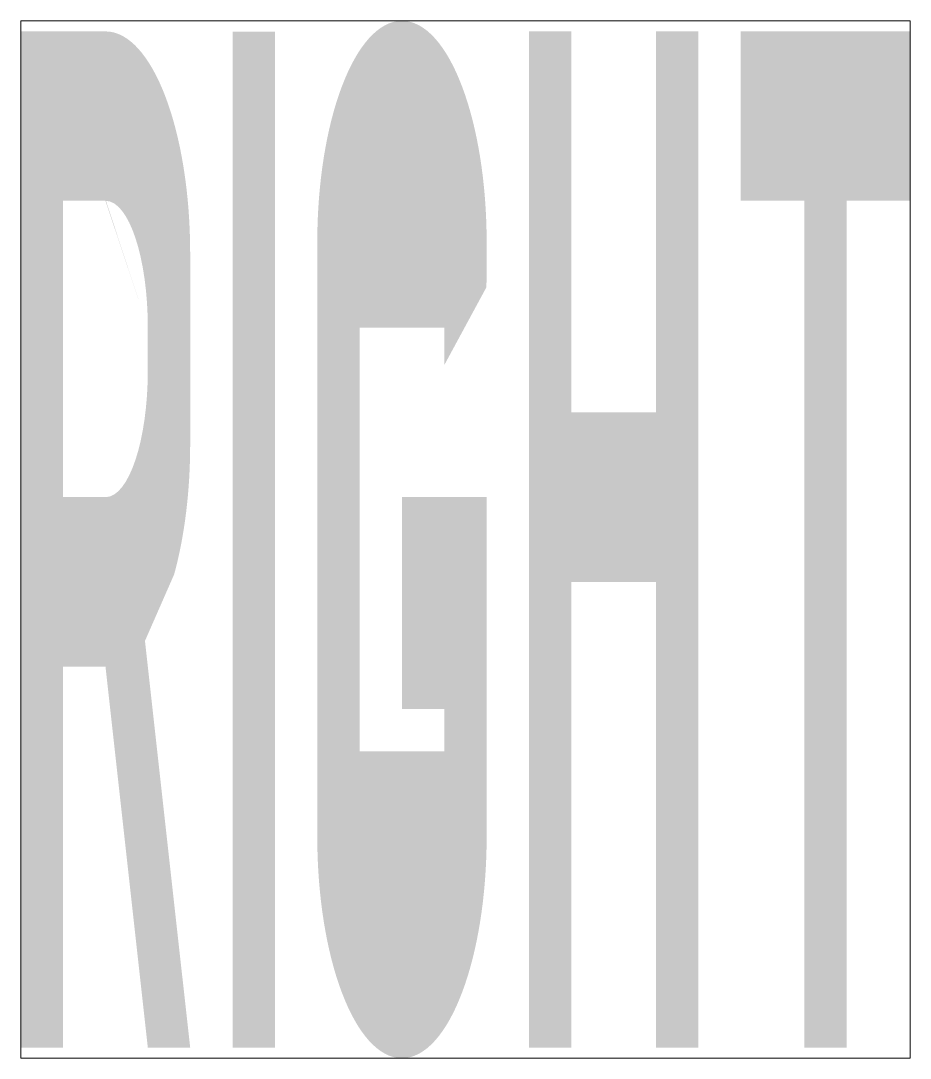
# Model space of a CAD drawing. Extents: x -3.5 to 3.5, y -4.08 to 4.08.
import ezdxf

# ---------------------------------------------------------------- set-up
doc = ezdxf.new("R2010")
doc.units = 0
doc.header["$LTSCALE"] = 0.01
doc.header["$MEASUREMENT"] = 0
doc.layers.get('0').update_dxf_attribs({"lineweight": 20})
doc.layers.get('Defpoints').update_dxf_attribs({"color": 111, "lineweight": 20})

msp = doc.modelspace()

# ---------------------------------------------------------------- hatches: boundary and pattern name
at = {"linetype": 'Continuous', "lineweight": 0}
h = msp.add_hatch(color=0, dxfattribs=at)
h.dxf.hatch_style = 1
edge = h.paths.add_edge_path()
edge.add_ellipse((-0.5, 2.3333), major_axis=(0, 1.75), ratio=0.380952, start_angle=-90, end_angle=90)
edge.add_line((-1.1667, 2.3333), (-1.1667, -2.3333))
edge.add_ellipse((-0.5, -2.3333), major_axis=(0, -1.75), ratio=0.380952, start_angle=270, end_angle=450)
edge.add_line((0.1667, -2.332), (0.1667, 0.3333))
edge.add_line((0.1667, 0.3333), (-0.5, 0.3333))
edge.add_line((-0.5, 0.3333), (-0.5, -1.3333))
edge.add_line((-0.5, -1.3333), (-0.1667, -1.3333))
edge.add_line((-0.1667, -1.3333), (-0.1667, -1.6802))
edge.add_ellipse((-0.5, -1.6667), major_axis=(0, -1), ratio=0.333333, start_angle=270, end_angle=450, ccw=False)
edge.add_line((-0.8333, -1.6667), (-0.8333, 1.6805))
edge.add_ellipse((-0.5, 1.6667), major_axis=(0, 1), ratio=0.333333, start_angle=-90, end_angle=90, ccw=False)
edge.add_line((-0.1667, 1.6667), (-0.1667, 1.3735))
edge.add_line((-0.1667, 1.3735), (0.1651, 1.9865))
edge.add_line((0.1651, 1.9865), (0.1667, 2.3329))
h = msp.add_hatch(color=0, dxfattribs=at)
h.dxf.hatch_style = 1
edge = h.paths.add_edge_path()
edge.add_ellipse((-2.8333, 0.75), major_axis=(0, -1.75), ratio=0.380952, start_angle=27.80174, end_angle=90)
edge.add_line((-2.1667, 0.75), (-2.1667, 2.25))
edge.add_ellipse((-2.8333, 2.25), major_axis=(0, 1.75), ratio=0.380952, start_angle=270, end_angle=360)
edge.add_line((-2.8333, 4), (-3.5, 4))
edge.add_line((-3.5, 4), (-3.5, -4))
edge.add_line((-3.5, -4), (-3.1667, -4))
edge.add_line((-3.1667, -4), (-3.1667, -1))
edge.add_line((-3.1667, -1), (-2.8333, -1))
edge.add_line((-2.8333, -1), (-2.5, -4))
edge.add_line((-2.5, -4), (-2.1667, -4))
edge.add_line((-2.1667, -4), (-2.5224, -0.7981))
edge = h.paths.add_edge_path(flags=16)
edge.add_line((-2.8333, 0.3333), (-3.1667, 0.3333))
edge.add_line((-3.1667, 0.3333), (-3.1667, 2.6667))
edge.add_line((-3.1667, 2.6667), (-2.8297, 2.6667))
edge.add_ellipse((-2.8333, 1.6667), major_axis=(0, 1), ratio=0.333333, start_angle=270, end_angle=360, ccw=False)
edge.add_line((-2.5, 1.6667), (-2.5, 1.3333))
edge.add_ellipse((-2.8333, 1.3333), major_axis=(0, -1), ratio=0.333333, start_angle=0, end_angle=90, ccw=False)
h = msp.add_hatch(color=0, dxfattribs=at)
h.dxf.hatch_style = 1
h.paths.add_polyline_path([(-1.4999, 3.9988), (-1.8332, 3.9988), (-1.8312, -4.0012), (-1.4979, -4.0012)])
h = msp.add_hatch(color=0, dxfattribs=at)
h.dxf.hatch_style = 1
h.paths.add_polyline_path([(1.8333, 4), (1.5, 4), (1.5, 1), (0.8333, 1), (0.8333, 4), (0.5, 4), (0.5, -4), (0.8333, -4), (0.8333, -0.3333), (1.5, -0.3333), (1.5, -4), (1.8333, -4)])
h = msp.add_hatch(color=0, dxfattribs=at)
h.dxf.hatch_style = 1
h.paths.add_polyline_path([(3, 2.6667), (3.5, 2.6667), (3.5, 4), (2.1667, 4), (2.1667, 2.6667), (2.6667, 2.6667), (2.6667, -4), (3, -4)])

# ---------------------------------------------------------------- linework, layer by layer
at = {"layer": 'Defpoints'}
msp.add_lwpolyline([(-3.5, -4.0833), (3.5, -4.0833), (3.5, 4.0833), (-3.5, 4.0833)], close=True, dxfattribs=at)

doc.saveas('drawing.dxf')
